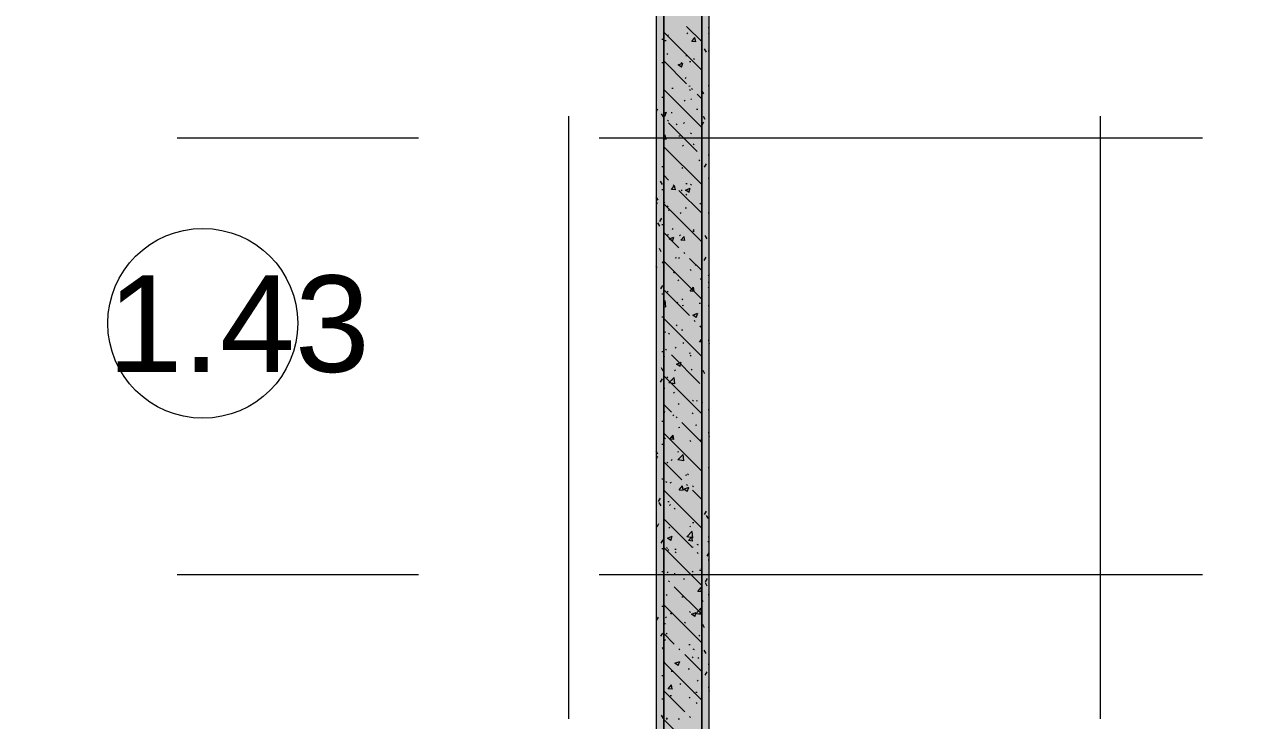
# Model space of a CAD drawing. Header units: millimetres. Extents: x -3817 to 677485, y -22715 to 103890.
# Drawn here: x 69370 to 72572, y 18526 to 20360 of the extents above; entities that cross this region are included whole.
import ezdxf

# ---------------------------------------------------------------- set-up
doc = ezdxf.new("R2010")
doc.units = ezdxf.units.MM
doc.layers.add('PDF _Геометрия', color=7, linetype='Continuous', true_color=0x1d1d1d)
doc.layers.add('PDF _Сплошная заливка', color=7, linetype='Continuous', true_color=0xffffff)
doc.layers.add('PDF _Текст', color=7, linetype='Continuous')
doc.styles.add('PDF GOST-Common', font='arial.ttf')

msp = doc.modelspace()

# ---------------------------------------------------------------- hatches: boundary and pattern name
at = {"layer": 'PDF _Сплошная заливка', "transparency": 33554559}
for points in [[(71053.3, 17481.3), (71153.3, 17481.3), (71153.3, 22961.3), (71053.3, 22961.3), (71053.3, 17561.3)], [(71033.3, 17581.4), (71053.3, 17581.4), (71053.3, 22561.3), (71033.3, 22561.3), (71033.3, 17602.3)], [(71153.3, 17581.4), (71173.3, 17581.4), (71173.3, 20511.3), (71153.3, 20511.3), (71153.3, 17971.4)]]:
    msp.add_hatch(color=256, dxfattribs=at).paths.add_polyline_path(points)

# ---------------------------------------------------------------- linework, layer by layer
at = {"layer": 'PDF _Геометрия', "color": 9, "lineweight": 9, "true_color": 0xc0c0c0}
for points in [[(68798.3, 17561.3), (71053.3, 17561.3), (71053.3, 17581.4), (71053.3, 22561.3), (71033.3, 22561.3), (70553.3, 22561.3), (70553.3, 22941.3), (70553.3, 22961.3)], [(71053.3, 22961.3), (71053.3, 17481.3), (71153.3, 17481.3), (71453.3, 17481.3), (71453.3, 17161.4), (71053.3, 17161.4)], [(73783.3, 17161.4), (71533.3, 17161.4), (71533.3, 17481.3), (73783.3, 17481.3), (73783.3, 17561.3), (71153.3, 17561.3), (71153.3, 20511.3)], [(71153.3, 20511.3), (71153.3, 17581.4), (71153.3, 17561.3), (74283.3, 17561.3), (74283.3, 17181.3), (74283.3, 17161.4), (76563.1, 17161.4)]]:
    msp.add_lwpolyline(points, dxfattribs=at)
at = {"layer": 'PDF _Геометрия', "color": 7, "lineweight": 9}
for points in [[(71033.3, 22541.3), (71033.3, 17602.3), (71033.3, 17581.4)], [(71173.3, 17581.4), (71173.3, 17602.3), (71173.3, 20483.3)]]:
    msp.add_lwpolyline(points, dxfattribs=at)
at = {"layer": 'PDF _Геометрия', "color": 252, "lineweight": 9, "true_color": 0x878787}
for points in [[(71153.3, 20239.9), (71053.3, 20339.9)], [(71153.3, 20315.4), (71113.6, 20355)], [(71113.9, 20336.4), (71116.6, 20338.4)], [(71056.1, 20317.6), (71059.4, 20318)], [(71063.7, 20332.9), (71066.2, 20330.6)], [(71137.7, 20314.6), (71127.1, 20315.5), (71135.6, 20325.8)], [(71137.7, 20314.6), (71135.6, 20325.7)], [(71061.2, 20283.5), (71064.1, 20281.7)], [(71111.8, 20277.2), (71114.4, 20279.2)], [(71131.6, 20270.7), (71134.1, 20268.4)], [(71113.6, 20204.1), (71053.3, 20264.5)], [(71099.8, 20247.4), (71091, 20253.4), (71103.4, 20258.2)], [(71098.7, 20259.6), (71101.5, 20257.8)], [(71099.8, 20247.4), (71103.4, 20258.1)], [(71121.6, 20262.2), (71125, 20262.7)], [(71109.6, 20218), (71112.3, 20220)], [(71153.3, 20089), (71053.3, 20189)], [(71074.9, 20192.1), (71078.2, 20192.5)], [(71119.4, 20198), (71122.7, 20198.4)], [(71120.8, 20189.1), (71123.6, 20187.3)], [(71128.7, 20189), (71126.2, 20191.6)], [(71153.3, 20164.5), (71141.3, 20176.5)], [(71153.3, 20181.7), (71151.7, 20181.8), (71153.3, 20183.6)], [(71107.5, 20158.8), (71110.1, 20160.8)], [(71124.3, 20164.6), (71126.8, 20162.3)], [(71053.3, 20126.6), (71060.2, 20129.2)], [(71053.3, 20120.7), (71056.6, 20118.5)], [(71053.3, 20113.6), (71053.3, 20113.6)], [(71056.6, 20118.4), (71060.2, 20129.2)], [(71072.6, 20127.8), (71075.9, 20128.3)], [(71139.9, 20136.7), (71143.3, 20137.1)], [(71063.2, 20107.8), (71065.7, 20105.5)], [(71141.3, 20025.6), (71065.9, 20101)], [(71086.1, 20098.3), (71089, 20096.5)], [(71105.3, 20099.6), (71108, 20101.7)], [(71053.3, 20064.5), (71057.4, 20069.4)], [(71053.3, 20058.8), (71059.5, 20058.3)], [(71059.5, 20058.2), (71057.5, 20069.4)], [(71093.2, 20066.6), (71096.5, 20067)], [(71123.6, 20074.4), (71126.5, 20072.6)], [(71131.1, 20045.5), (71133.6, 20043.3)], [(71153.3, 19938.2), (71053.3, 20038.2)], [(71103.1, 20040.4), (71105.8, 20042.5)], [(71053.3, 20006.3), (71053.6, 20006.1)], [(71101, 19981.2), (71103.6, 19983.3)], [(71145.7, 20003.9), (71148.5, 20002.1)], [(71065.9, 19950.2), (71053.3, 19962.8)], [(71084.2, 19924.6), (71073.5, 19925.5), (71082.1, 19935.7)], [(71081, 19935.1), (71078.4, 19937.6)], [(71084.2, 19924.5), (71082.1, 19935.6)], [(71153.3, 19862.8), (71093.5, 19922.5)], [(71098.8, 19922.1), (71101.5, 19924.1)], [(71119.4, 19918), (71110.6, 19923.9), (71123, 19928.7)], [(71111.9, 19941.1), (71115.2, 19941.5)], [(71119.4, 19917.9), (71123.1, 19928.7)], [(71123.8, 19939.4), (71126.2, 19937.2)], [(71153.3, 19787.3), (71053.3, 19887.3)], [(71053.6, 19893.2), (71056.5, 19891.4)], [(71111.1, 19913), (71113.9, 19911.2)], [(71148.5, 19889.1), (71151.4, 19887.3)], [(71062.7, 19882.6), (71065.2, 19880.3)], [(71065.1, 19871), (71068.5, 19871.4)], [(71096.7, 19862.9), (71099.3, 19864.9)], [(71109.6, 19876.8), (71113, 19877.3)], [(71075.7, 19822.7), (71078.5, 19820.9)], [(71093.5, 19771.6), (71053.3, 19811.9)], [(71062.9, 19806.7), (71066.2, 19807.1)], [(71076.2, 19789.1), (71067.3, 19795), (71079.8, 19799.8)], [(71076.2, 19789), (71079.8, 19799.7)], [(71094.5, 19803.7), (71097.2, 19805.7)], [(71108.8, 19790.8), (71098.2, 19791.7), (71106.8, 19802)], [(71108.9, 19790.8), (71106.8, 19801.9)], [(71130.2, 19815.6), (71133.5, 19816)], [(71130.6, 19820.4), (71133.1, 19818.1)], [(71108.6, 19756.6), (71106.1, 19759.1)], [(71153.3, 19636.4), (71053.3, 19736.4)], [(71083.4, 19745.4), (71086.8, 19745.9)], [(71092.3, 19744.5), (71095, 19746.5)], [(71153.3, 19711.9), (71121.2, 19744)], [(71136, 19727.8), (71138.8, 19726)], [(71078.5, 19707.9), (71081.4, 19706.1)], [(71123.2, 19714.3), (71125.7, 19712)], [(71121.2, 19593.1), (71053.3, 19661)], [(71090.2, 19685.3), (71092.8, 19687.3)], [(71133.5, 19657.1), (71122.9, 19658), (71131.5, 19668.2)], [(71133.5, 19657), (71131.5, 19668.2)], [(71148.9, 19690.1), (71152.3, 19690.5)], [(71053.3, 19628.9), (71057, 19632.9)], [(71059, 19615.9), (71057.1, 19632.8)], [(71062.2, 19657.5), (71064.6, 19655.2)], [(71100.6, 19637.4), (71103.4, 19635.6)], [(71053.3, 19616.9), (71059, 19616)], [(71088, 19626.1), (71090.7, 19628.2)], [(71102.2, 19620), (71105.5, 19620.4)], [(71139, 19588.5), (71130.2, 19594.5), (71142.6, 19599.3)], [(71139.1, 19588.5), (71142.7, 19599.2)], [(71146.7, 19625.8), (71150, 19626.3)], [(71153.3, 19485.6), (71053.3, 19585.6)], [(71085.8, 19566.9), (71088.5, 19569)], [(71130.1, 19595.2), (71132.5, 19593)], [(71136.3, 19578), (71133.8, 19580.5)], [(71153.3, 19561), (71148.8, 19565.5)], [(71055.4, 19549.9), (71058.7, 19550.3)], [(71066, 19546.6), (71068.8, 19544.8)], [(71099.9, 19555.7), (71103.2, 19556.1)], [(71060.8, 19502.6), (71058.3, 19505.1)], [(71083.7, 19507.7), (71086.3, 19509.8)], [(71103.5, 19522.7), (71106.3, 19520.9)], [(71153.3, 19523.8), (71147.6, 19524.3), (71153.3, 19531.1)], [(71053.3, 19485.6), (71056.5, 19486)], [(71148.8, 19414.6), (71073.4, 19490)], [(71095.8, 19459.6), (71086.9, 19465.6), (71099.4, 19470.3)], [(71095.8, 19459.5), (71099.4, 19470.3)], [(71120.5, 19494.5), (71123.8, 19494.9)], [(71122.7, 19489.2), (71125.2, 19486.9)], [(71081.5, 19448.5), (71084.2, 19450.6)], [(71125.5, 19452.2), (71128.3, 19450.4)], [(71153.3, 19334.7), (71053.3, 19434.7)], [(71053.3, 19411.9), (71053.3, 19411.9)], [(71055.3, 19400.7), (71053.3, 19411.8)], [(71061.6, 19432.3), (71064.1, 19430.1)], [(71082.6, 19413.4), (71066.8, 19415.8), (71080.6, 19430.2)], [(71073.7, 19424.3), (71077, 19424.8)], [(71082.6, 19413.3), (71080.6, 19430.2)], [(71053.3, 19400.9), (71055.3, 19400.8)], [(71079.4, 19389.4), (71082, 19391.4)], [(71073.4, 19339.2), (71053.3, 19359.3)], [(71053.3, 19340.3), (71056.1, 19341.4)], [(71053.3, 19332.8), (71056.1, 19341.4)], [(71090.9, 19361.3), (71093.7, 19359.5)], [(71129.5, 19370.1), (71132, 19367.8)], [(71139.2, 19369), (71142.5, 19369.4)], [(71077.2, 19330.2), (71079.9, 19332.2)], [(71088.5, 19324.1), (71086, 19326.6)], [(71153.3, 19259.3), (71101.1, 19311.5)], [(71128.4, 19337.4), (71131.2, 19335.6)], [(71153.3, 19183.8), (71053.3, 19283.8)], [(71080, 19267), (71069.4, 19267.9), (71077.9, 19278.2)], [(71080, 19267), (71077.9, 19278.1)], [(71092.4, 19298.9), (71095.8, 19299.3)], [(71137, 19304.7), (71140.3, 19305.2)], [(71055.5, 19270.9), (71058.3, 19269.1)], [(71075, 19271), (71077.7, 19273)], [(71122.2, 19264), (71124.7, 19261.7)], [(71153.3, 19262.7), (71149.8, 19265.1), (71153.3, 19266.4)], [(71150.4, 19266.9), (71153.3, 19265.1)], [(71072.9, 19211.8), (71075.5, 19213.8)], [(71090.2, 19234.6), (71093.5, 19235)], [(71106.2, 19210.7), (71090.3, 19213.2), (71104.2, 19227.6)], [(71106.2, 19210.7), (71104.2, 19227.6)], [(71101.1, 19160.6), (71053.3, 19208.4)], [(71061.1, 19207.2), (71063.6, 19204.9)], [(71058.4, 19156.2), (71061.2, 19154.4)], [(71070.7, 19152.6), (71073.4, 19154.6)], [(71110.7, 19173.3), (71114.1, 19173.8)], [(71115.8, 19176.1), (71118.6, 19174.3)], [(71153.3, 19033), (71053.3, 19133)], [(71094, 19134.2), (71102.6, 19144.4)], [(71094, 19134.2), (71104.7, 19133.3)], [(71104.7, 19133.2), (71102.6, 19144.4)], [(71115.4, 19130.2), (71106.5, 19136.1), (71119, 19140.9)], [(71116.2, 19145.5), (71113.6, 19148.1)], [(71115.4, 19130.1), (71119, 19140.8)], [(71153.3, 19108.4), (71128.7, 19133)], [(71129, 19144.9), (71131.5, 19142.7)], [(71064, 19103.2), (71067.3, 19103.6)], [(71068.5, 19093.4), (71071.2, 19095.5)], [(71080.4, 19085.7), (71083.3, 19083.9)], [(71128.7, 18982.1), (71053.3, 19057.5)], [(71066.4, 19034.2), (71069, 19036.3)], [(71129.7, 19008.1), (71113.9, 19010.5), (71127.8, 19025)], [(71121.7, 19038.9), (71124.1, 19036.6)], [(71129.7, 19008), (71127.8, 19024.9)], [(71129.5, 19047.9), (71132.8, 19048.3)], [(71072.1, 19001.2), (71063.3, 19007.2), (71075.7, 19012)], [(71072.1, 19001.2), (71075.7, 19011.9)], [(71129.3, 18999.5), (71118.7, 19000.5), (71127.3, 19010.7)], [(71129.3, 18999.5), (71127.3, 19010.6)], [(71140.7, 18990.8), (71143.6, 18989)], [(71153.3, 18882.1), (71053.3, 18982.1)], [(71060.6, 18982), (71063.1, 18979.8)], [(71064.2, 18975), (71066.9, 18977.1)], [(71082.7, 18977.7), (71086, 18978.2)], [(71083.3, 18971), (71086.1, 18969.2)], [(71127.2, 18983.6), (71130.5, 18984)], [(71143.8, 18967), (71141.3, 18969.5)], [(71151.9, 18927.2), (71153.3, 18928.3)], [(71053.3, 18906.7), (71053.3, 18906.7)], [(71062.1, 18915.8), (71064.7, 18917.9)], [(71068.4, 18891.6), (71065.9, 18894.1)], [(71080.5, 18913.5), (71083.8, 18913.9)], [(71105.4, 18900.5), (71108.2, 18898.6)], [(71128.5, 18919.8), (71131, 18917.5)], [(71147.8, 18922.3), (71151.1, 18922.8)], [(71153.3, 18806.7), (71081, 18879)], [(71153.3, 18865.9), (71143.4, 18866.7), (71151.9, 18876.9)], [(71149.7, 18868), (71152.4, 18870.1)], [(71153.3, 18869.8), (71152, 18876.9)], [(71153.3, 18731.2), (71053.3, 18831.2)], [(71059.9, 18856.7), (71062.6, 18858.7)], [(71101, 18852.2), (71104.3, 18852.6)], [(71057.7, 18797.5), (71060.4, 18799.5)], [(71070.7, 18809.6), (71073.6, 18807.8)], [(71121.1, 18813.7), (71123.6, 18811.5)], [(71135, 18800.7), (71126.1, 18806.7), (71138.6, 18811.4)], [(71135, 18800.7), (71138.6, 18811.4)], [(71153.3, 18805.5), (71137.5, 18807.9), (71151.3, 18822.4)], [(71147.5, 18808.9), (71150.2, 18810.9)], [(71153.3, 18805.9), (71151.3, 18822.3)], [(71054.2, 18782.1), (71057.6, 18782.5)], [(71108.2, 18785.7), (71111, 18783.9)], [(71081, 18728.1), (71053.3, 18755.8)], [(71055.6, 18738.3), (71058.2, 18740.3)], [(71060.1, 18756.9), (71062.5, 18754.6)], [(71145.4, 18749.7), (71148, 18751.7)], [(71096, 18713), (71093.5, 18715.6)], [(71153.3, 18655.8), (71108.6, 18700.5)], [(71119.8, 18726.7), (71123.1, 18727.2)], [(71130.3, 18715.2), (71133.1, 18713.4)], [(71153.3, 18580.4), (71053.3, 18680.4)], [(71053.4, 18679.1), (71056.1, 18681.1)], [(71091.7, 18671.8), (71082.9, 18677.7), (71095.3, 18682.5)], [(71091.7, 18671.7), (71095.3, 18682.5)], [(71128, 18694.7), (71130.4, 18692.4)], [(71143.2, 18690.5), (71145.9, 18692.5)], [(71073, 18656.6), (71076.3, 18657)], [(71117.5, 18662.5), (71120.8, 18662.9)], [(71053.3, 18621.4), (71053.9, 18621.9)], [(71108.6, 18549.6), (71053.3, 18605)], [(71075.8, 18609.5), (71065.2, 18610.4), (71073.8, 18620.6)], [(71075.8, 18609.4), (71073.8, 18620.6)], [(71095.6, 18624.4), (71098.5, 18622.6)], [(71141.1, 18631.3), (71143.7, 18633.3)], [(71070.7, 18592.3), (71074, 18592.8)], [(71120.6, 18588.6), (71123.1, 18586.3)], [(71133.1, 18600.5), (71136, 18598.7)], [(71138.1, 18601.2), (71141.4, 18601.6)], [(71138.9, 18572.1), (71141.6, 18574.1)], [(71153.3, 18429.5), (71053.3, 18529.5)], [(71059.5, 18531.7), (71062, 18529.5)], [(71060.3, 18534), (71063.1, 18532.2)], [(71091.3, 18531.1), (71094.6, 18531.5)], [(71123.7, 18534.5), (71121.2, 18537)]]:
    msp.add_lwpolyline(points, dxfattribs=at)
at = {"layer": 'PDF _Геометрия', "color": 253, "lineweight": 9, "true_color": 0x9b9b9b}
for points in [[(71170.2, 20351.7), (71173.3, 20351.7)], [(71173.3, 20334.8), (71171.7, 20337.4)], [(71048.3, 20321.3), (71053.3, 20321.3)], [(71165.6, 20287.1), (71160.6, 20295.8)], [(71170.2, 20290.8), (71173.3, 20290.8)], [(71048.3, 20260.3), (71053.3, 20260.3)], [(71154.5, 20245.4), (71153.3, 20247.5)], [(71158.5, 20177.4), (71153.5, 20186.1)], [(71170.2, 20199.3), (71173.3, 20199.3)], [(71048.3, 20168.9), (71053.3, 20168.9)], [(71037.2, 20137.1), (71033.3, 20130.3)], [(71053, 20116.4), (71047.9, 20125.1)], [(71162.6, 20109.4), (71157.6, 20118.1)], [(71158, 20102.6), (71153.3, 20094.3)], [(71053.3, 20054.9), (71052, 20057.1)], [(71153.9, 20034.5), (71153.3, 20033.4)], [(71170.2, 20016.5), (71173.3, 20016.5)], [(71048.3, 19986), (71053.3, 19986)], [(71165.1, 19992.9), (71160.1, 19984.2)], [(71170.2, 19955.5), (71173.3, 19955.5)], [(71050, 19938.7), (71044.9, 19947.4)], [(71048.3, 19925), (71053.3, 19925)], [(71036.1, 19891.4), (71033.3, 19886.5)], [(71038.8, 19897.1), (71033.8, 19905.8)], [(71170.2, 19864.1), (71173.3, 19864.1)], [(71042.9, 19829.1), (71037.9, 19837.8)], [(71047.3, 19849.8), (71042.2, 19841)], [(71048.3, 19833.6), (71053.3, 19833.6)], [(71167.8, 19795.6), (71162.8, 19804.3)], [(71047, 19761), (71041.9, 19769.7)], [(71053.3, 19738.2), (71049.3, 19731.4)], [(71164, 19747.2), (71159, 19738.4)], [(71035.8, 19719.4), (71033.3, 19723.8)], [(71173.3, 19702.2), (71170.1, 19696.8)], [(71050.2, 19672.1), (71045.2, 19663.3)], [(71170.2, 19681.2), (71173.3, 19681.2)], [(71173.3, 19664.2), (71170.9, 19668.2)], [(71048.3, 19650.7), (71053.3, 19650.7)], [(71170.2, 19620.2), (71173.3, 19620.2)], [(71048.3, 19589.7), (71053.3, 19589.7)], [(71153.7, 19576.3), (71153.3, 19576.9)], [(71170.2, 19528.8), (71173.3, 19528.8)], [(71173.3, 19519.4), (71173.1, 19519.1)], [(71048.3, 19498.3), (71053.3, 19498.3)], [(71052.2, 19447.3), (71047.1, 19456)], [(71161.8, 19440.2), (71156.8, 19448.9)], [(71049.1, 19426.3), (71044.1, 19417.6)], [(71154.7, 19365.4), (71153.3, 19362.8)], [(71170.2, 19345.9), (71173.3, 19345.9)], [(71048.3, 19315.4), (71053.3, 19315.4)], [(71170.2, 19284.9), (71173.3, 19284.9)], [(71048.3, 19254.5), (71053.3, 19254.5)], [(71173.3, 19275.5), (71172, 19273.4)], [(71038, 19227.9), (71033.3, 19236.1)], [(71036.9, 19222.2), (71033.3, 19215.9)], [(71170.2, 19193.5), (71173.3, 19193.5)], [(71048.3, 19163), (71053.3, 19163)], [(71153.6, 19119.6), (71153.3, 19119)], [(71044, 19112.5), (71038.9, 19103.8)], [(71046.2, 19091.9), (71041.1, 19100.6)], [(71164.8, 19078), (71159.8, 19069.3)], [(71171.1, 19058.4), (71166.1, 19067.1)], [(71039.9, 19044.5), (71034.9, 19035.8)], [(71051, 19002.9), (71046, 18994.2)], [(71173.3, 18993.7), (71170.1, 18999.1)], [(71170.2, 19010.6), (71173.3, 19010.6)], [(71048.3, 18980.1), (71053.3, 18980.1)], [(71171.9, 18968.3), (71166.8, 18959.6)], [(71170.2, 18949.7), (71173.3, 18949.7)], [(71048.3, 18919.2), (71053.3, 18919.2)], [(71167.8, 18900.3), (71162.8, 18891.6)], [(71168.1, 18880.7), (71163.1, 18889.4)], [(71156.9, 18839), (71153.3, 18845.4)], [(71170.2, 18858.2), (71173.3, 18858.2)], [(71038.8, 18798.8), (71033.8, 18790.1)], [(71048.3, 18827.7), (71053.3, 18827.7)], [(71161, 18771), (71156, 18779.7)], [(71050, 18757.1), (71044.9, 18748.4)], [(71053.3, 18713.8), (71050.4, 18718.8)], [(71165.1, 18703), (71160.1, 18711.7)], [(71170.2, 18675.3), (71173.3, 18675.3)], [(71048.3, 18644.9), (71053.3, 18644.9)], [(71153.9, 18661.3), (71153.3, 18662.5)], [(71166.7, 18654.5), (71161.7, 18645.8)], [(71170.2, 18614.4), (71173.3, 18614.4)], [(71173.3, 18605), (71172.8, 18604.2)], [(71048.3, 18583.9), (71053.3, 18583.9)], [(71052.4, 18532.4), (71047.4, 18541.1)]]:
    msp.add_lwpolyline(points, dxfattribs=at)
at = {"layer": 'PDF _Геометрия', "color": 253, "lineweight": 9, "true_color": 0xaaaaaa}
for points in [[(70803.3, 18530.9), (70803.3, 20118.4)], [(72203.3, 18530.9), (72203.3, 20118.4)], [(69772.6, 20061.3), (70407.6, 20061.3)], [(70883.8, 20061.3), (72471.3, 20061.3)], [(69772.6, 18911.3), (70407.6, 18911.3)], [(70883.8, 18911.3), (72471.3, 18911.3)]]:
    msp.add_lwpolyline(points, dxfattribs=at)
at = {"layer": 'PDF _Геометрия', "color": 7, "lineweight": 9}
msp.add_circle((69839.9, 19572.9), 250, dxfattribs=at)
msp.add_circle((69839.9, 19572.9), 250, dxfattribs=at)

# ---------------------------------------------------------------- texts
at = {"layer": 'PDF _Текст', "color": 250, "true_color": 0x3c3c3c, "insert": (69589, 19570.1), "char_height": 254, "attachment_point": 4, "style": 'PDF GOST-Common'}
msp.add_mtext('1.43', dxfattribs=at)

doc.saveas('drawing.dxf')
